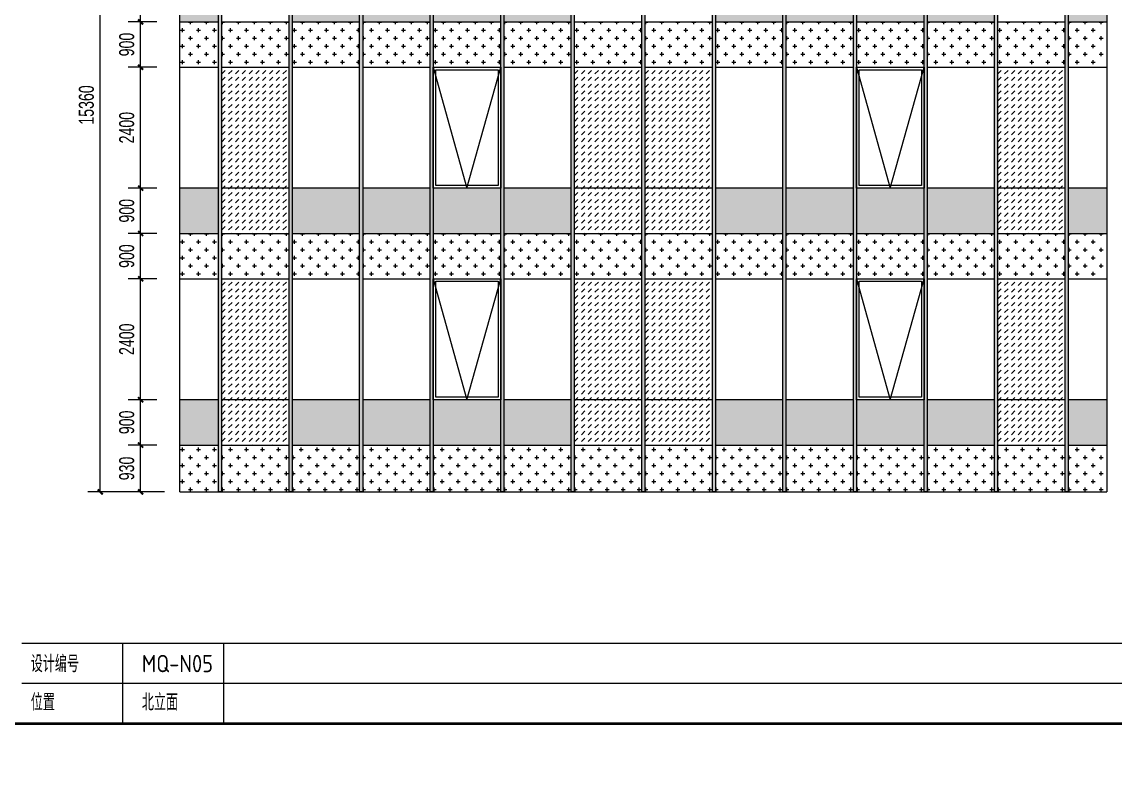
# Model space of a CAD drawing. Extents: x -3 to 440502, y -49243 to 59402.
# Drawn here: x 51409 to 73106, y -2 to 14930 of the extents above; entities that cross this region are included whole.
import ezdxf

# ---------------------------------------------------------------- set-up
doc = ezdxf.new("R2010")
doc.units = 0
doc.header["$LTSCALE"] = 1000
doc.header["$MEASUREMENT"] = 0
doc.linetypes.add('ACAD_ISO05W100', pattern=[34, 24, -3, 0.5, -3, 0.5, -3])
for name, color, linetype in [('01-标注_尺寸', 124, 'Continuous'), ('02-TEXT_标注', 130, 'Continuous'), ('05-填充_156', 156, 'Continuous'), ('05-填充_18', 18, 'Continuous'), ('05-填充_天正', 26, 'Continuous'), ('A-0-图名图例', 2, 'Continuous'), ('A-C_窗', 140, 'Continuous'), ('D_铝板', 181, 'Continuous'), ('E-立面', 255, 'Continuous')]:
    doc.layers.add(name, color=color, linetype=linetype)
doc.styles.add('_TCH_DIM_T3', font='ros.shx', dxfattribs={"width": 0.705882, "bigfont": 'jd.shx'})
doc.styles.get("Standard").update_dxf_attribs({"font": 'gbenor.shx', "bigfont": 'gbcbig.shx'})
doc.dimstyles.new('_TCH_ARCH&&100', dxfattribs={"dimtxt": 297.5, "dimasz": 100, "dimexe": 250, "dimexo": 300, "dimgap": 126.25, "dimtad": 1, "dimdec": 0, "dimzin": 0, "dimdsep": 46, "dimtxsty": '_TCH_DIM_T3', "dimblk": 'ARCHTICK', "dimcen": 0.09, "dimclrt": 7, "dimazin": 2, "dimtfac": 1, "dimtdec": 0, "dimtix": 1, "dimtmove": 2, "dimatfit": 3, "dimfxl": 0, "dimtolj": 1, "dimtzin": 0, "dimarcsym": 0})
pattern_1 = [(0, (-473604.04, -46742.68), (158.75, 158.75), [79.375, -238.125]), (90, (-473564.35, -46782.37), (-158.75, 158.75), [79.375, -238.125])]
pattern_2 = [(0, (-470804.04, -46742.68), (158.75, 158.75), [79.375, -238.125]), (90, (-470764.35, -46782.37), (-158.75, 158.75), [79.375, -238.125])]
pattern_3 = [(0, (-468004.04, -46742.68), (158.75, 158.75), [79.375, -238.125]), (90, (-467964.35, -46782.37), (-158.75, 158.75), [79.375, -238.125])]
pattern_4 = [(0, (-465204.04, -46742.68), (158.75, 158.75), [79.375, -238.125]), (90, (-465164.35, -46782.37), (-158.75, 158.75), [79.375, -238.125])]
pattern_5 = [(0, (-462404.04, -46742.68), (158.75, 158.75), [79.375, -238.125]), (90, (-462364.35, -46782.37), (-158.75, 158.75), [79.375, -238.125])]
pattern_6 = [(0, (-459604.04, -46742.68), (158.75, 158.75), [79.375, -238.125]), (90, (-459564.35, -46782.37), (-158.75, 158.75), [79.375, -238.125])]
pattern_7 = [(0, (-456804.04, -46742.68), (158.75, 158.75), [79.375, -238.125]), (90, (-456764.35, -46782.37), (-158.75, 158.75), [79.375, -238.125])]
pattern_8 = [(0, (-473604.04, -42542.68), (158.75, 158.75), [79.375, -238.125]), (90, (-473564.35, -42582.37), (-158.75, 158.75), [79.375, -238.125])]
pattern_9 = [(0, (-470804.04, -42542.68), (158.75, 158.75), [79.375, -238.125]), (90, (-470764.35, -42582.37), (-158.75, 158.75), [79.375, -238.125])]
pattern_10 = [(0, (-468004.04, -42542.68), (158.75, 158.75), [79.375, -238.125]), (90, (-467964.35, -42582.37), (-158.75, 158.75), [79.375, -238.125])]
pattern_11 = [(0, (-465204.04, -42542.68), (158.75, 158.75), [79.375, -238.125]), (90, (-465164.35, -42582.37), (-158.75, 158.75), [79.375, -238.125])]
pattern_12 = [(0, (-462404.04, -42542.68), (158.75, 158.75), [79.375, -238.125]), (90, (-462364.35, -42582.37), (-158.75, 158.75), [79.375, -238.125])]
pattern_13 = [(0, (-459604.04, -42542.68), (158.75, 158.75), [79.375, -238.125]), (90, (-459564.35, -42582.37), (-158.75, 158.75), [79.375, -238.125])]

# ---------------------------------------------------------------- blocks, each defined once
blk = doc.blocks.new('图框-A1')
for points, const_width in [([(0, 0), (841, 0), (841, 594), (0, 594)], 0.05), ([(766, 584), (25, 584), (25, 10), (766, 10)], 0.5)]:
    blk.add_lwpolyline(points, close=True, dxfattribs=dict(const_width=const_width))
blk = doc.blocks.new('*U20')
for p, q in [((0, 1600), (25191, 1600)), ((0, 800), (25191, 800)), ((0, 0), (25191, 0))]:
    blk.add_line(p, q)
for points in [[(2000, 1600), (2000, 0)], [(4000, 1600), (4000, 0)]]:
    blk.add_lwpolyline(points)
for s, p in [('设计编号', (176, 1020)), ('位置', (176, 258))]:
    blk.add_text(s, height=332.8).set_placement(p)
blk = doc.blocks.new('A$C2DDF4F07')
at = {"layer": 'A-C_窗'}
for points in [[(0, 2400), (1340, 2400), (1340, 0), (0, 0)], [(50, 2350), (1290, 2350), (1290, 50), (50, 50)]]:
    blk.add_lwpolyline(points, close=True, dxfattribs=at)
blk.add_lwpolyline([(0, 2400), (670, 0), (1340, 2400)], dxfattribs=at)
blk = doc.blocks.new('*U25')
at = {"layer": '05-填充_18'}
h = blk.add_hatch(color=256, dxfattribs=at)
h.dxf.hatch_style = 1
h.paths.add_polyline_path([(60, -15050), (0, -15050), (0, 310), (60, 310)])
blk.add_lwpolyline([(60, -15050), (0, -15050), (0, 310), (60, 310)], close=True)
blk = doc.blocks.new('_ArchTick')
at = {"color": 0, "linetype": 'ByBlock', "const_width": 0.4}
blk.add_lwpolyline([(-0.5, -0.5), (0.5, 0.5)], dxfattribs=at)
blk = doc.blocks.new('*D283')
at = {"layer": '01-标注_尺寸', "color": 0, "lineweight": -2, "transparency": 16777216}
for p, q in [((54242, 20960), (52715, 20960)), ((52965, 5600), (52965, 20960)), ((54242, 5600), (52715, 5600))]:
    blk.add_line(p, q, dxfattribs=at)
at = {"layer": 'Defpoints', "color": 0, "transparency": 16777216}
for p in [(52965, 20960), (54542, 20960), (54542, 5600)]:
    blk.add_point(p, dxfattribs=at)
at = {"layer": '01-标注_尺寸', "color": 0, "lineweight": -2, "transparency": 16777216, "xscale": 100, "yscale": 100, "zscale": 100}
for p, rotation in [((52965, 20960), 90), ((52965, 5600), 270)]:
    blk.add_blockref('_ArchTick', p, dxfattribs=dict(at, rotation=rotation))
at = {"layer": '01-标注_尺寸', "color": 7, "transparency": 16777216, "insert": (52690, 13280), "char_height": 297.5, "attachment_point": 5, "rotation": 90, "style": '_TCH_DIM_T3'}
blk.add_mtext('\\A1;15360', dxfattribs=at)
blk = doc.blocks.new('*D284')
at = {"layer": '01-标注_尺寸', "color": 0, "lineweight": -2, "transparency": 16777216}
for p, q in [((54087, 6530), (53515, 6530)), ((53765, 5600), (53765, 6530)), ((54087, 5600), (53515, 5600))]:
    blk.add_line(p, q, dxfattribs=at)
at = {"layer": 'Defpoints', "color": 0, "transparency": 16777216}
for p in [(53765, 6530), (54387, 6530), (54387, 5600)]:
    blk.add_point(p, dxfattribs=at)
at = {"layer": '01-标注_尺寸', "color": 0, "lineweight": -2, "transparency": 16777216, "xscale": 100, "yscale": 100, "zscale": 100}
for p, rotation in [((53765, 6530), 90), ((53765, 5600), 270)]:
    blk.add_blockref('_ArchTick', p, dxfattribs=dict(at, rotation=rotation))
at = {"layer": '01-标注_尺寸', "color": 7, "transparency": 16777216, "insert": (53490, 6065), "char_height": 297.5, "attachment_point": 5, "rotation": 90, "style": '_TCH_DIM_T3'}
blk.add_mtext('\\A1;930', dxfattribs=at)
blk = doc.blocks.new('*D285')
at = {"layer": '01-标注_尺寸', "color": 0, "lineweight": -2, "transparency": 16777216}
for p, q in [((54087, 7430), (53515, 7430)), ((53765, 6530), (53765, 7430)), ((54087, 6530), (53515, 6530))]:
    blk.add_line(p, q, dxfattribs=at)
at = {"layer": 'Defpoints', "color": 0, "transparency": 16777216}
for p in [(53765, 7430), (54387, 7430), (54387, 6530)]:
    blk.add_point(p, dxfattribs=at)
at = {"layer": '01-标注_尺寸', "color": 0, "lineweight": -2, "transparency": 16777216, "xscale": 100, "yscale": 100, "zscale": 100}
for p, rotation in [((53765, 7430), 90), ((53765, 6530), 270)]:
    blk.add_blockref('_ArchTick', p, dxfattribs=dict(at, rotation=rotation))
at = {"layer": '01-标注_尺寸', "color": 7, "transparency": 16777216, "insert": (53490, 6980), "char_height": 297.5, "attachment_point": 5, "rotation": 90, "style": '_TCH_DIM_T3'}
blk.add_mtext('\\A1;900', dxfattribs=at)
blk = doc.blocks.new('*D286')
at = {"layer": '01-标注_尺寸', "color": 0, "lineweight": -2, "transparency": 16777216}
for p, q in [((54087, 9830), (53515, 9830)), ((53765, 7430), (53765, 9830)), ((54087, 7430), (53515, 7430))]:
    blk.add_line(p, q, dxfattribs=at)
at = {"layer": 'Defpoints', "color": 0, "transparency": 16777216}
for p in [(53765, 9830), (54387, 9830), (54387, 7430)]:
    blk.add_point(p, dxfattribs=at)
at = {"layer": '01-标注_尺寸', "color": 0, "lineweight": -2, "transparency": 16777216, "xscale": 100, "yscale": 100, "zscale": 100}
for p, rotation in [((53765, 9830), 90), ((53765, 7430), 270)]:
    blk.add_blockref('_ArchTick', p, dxfattribs=dict(at, rotation=rotation))
at = {"layer": '01-标注_尺寸', "color": 7, "transparency": 16777216, "insert": (53490, 8630), "char_height": 297.5, "attachment_point": 5, "rotation": 90, "style": '_TCH_DIM_T3'}
blk.add_mtext('\\A1;2400', dxfattribs=at)
blk = doc.blocks.new('*D287')
at = {"layer": '01-标注_尺寸', "color": 0, "lineweight": -2, "transparency": 16777216}
for p, q in [((54087, 10730), (53515, 10730)), ((53765, 9830), (53765, 10730)), ((54087, 9830), (53515, 9830))]:
    blk.add_line(p, q, dxfattribs=at)
at = {"layer": 'Defpoints', "color": 0, "transparency": 16777216}
for p in [(53765, 10730), (54387, 10730), (54387, 9830)]:
    blk.add_point(p, dxfattribs=at)
at = {"layer": '01-标注_尺寸', "color": 0, "lineweight": -2, "transparency": 16777216, "xscale": 100, "yscale": 100, "zscale": 100}
for p, rotation in [((53765, 10730), 90), ((53765, 9830), 270)]:
    blk.add_blockref('_ArchTick', p, dxfattribs=dict(at, rotation=rotation))
at = {"layer": '01-标注_尺寸', "color": 7, "transparency": 16777216, "insert": (53490, 10280), "char_height": 297.5, "attachment_point": 5, "rotation": 90, "style": '_TCH_DIM_T3'}
blk.add_mtext('\\A1;900', dxfattribs=at)
blk = doc.blocks.new('*D288')
at = {"layer": '01-标注_尺寸', "color": 0, "lineweight": -2, "transparency": 16777216}
for p, q in [((54087, 11630), (53515, 11630)), ((53765, 10730), (53765, 11630)), ((54087, 10730), (53515, 10730))]:
    blk.add_line(p, q, dxfattribs=at)
at = {"layer": 'Defpoints', "color": 0, "transparency": 16777216}
for p in [(53765, 11630), (54387, 11630), (54387, 10730)]:
    blk.add_point(p, dxfattribs=at)
at = {"layer": '01-标注_尺寸', "color": 0, "lineweight": -2, "transparency": 16777216, "xscale": 100, "yscale": 100, "zscale": 100}
for p, rotation in [((53765, 11630), 90), ((53765, 10730), 270)]:
    blk.add_blockref('_ArchTick', p, dxfattribs=dict(at, rotation=rotation))
at = {"layer": '01-标注_尺寸', "color": 7, "transparency": 16777216, "insert": (53490, 11180), "char_height": 297.5, "attachment_point": 5, "rotation": 90, "style": '_TCH_DIM_T3'}
blk.add_mtext('\\A1;900', dxfattribs=at)
blk = doc.blocks.new('*D289')
at = {"layer": '01-标注_尺寸', "color": 0, "lineweight": -2, "transparency": 16777216}
for p, q in [((54087, 14030), (53515, 14030)), ((53765, 11630), (53765, 14030)), ((54087, 11630), (53515, 11630))]:
    blk.add_line(p, q, dxfattribs=at)
at = {"layer": 'Defpoints', "color": 0, "transparency": 16777216}
for p in [(53765, 14030), (54387, 14030), (54387, 11630)]:
    blk.add_point(p, dxfattribs=at)
at = {"layer": '01-标注_尺寸', "color": 0, "lineweight": -2, "transparency": 16777216, "xscale": 100, "yscale": 100, "zscale": 100}
for p, rotation in [((53765, 14030), 90), ((53765, 11630), 270)]:
    blk.add_blockref('_ArchTick', p, dxfattribs=dict(at, rotation=rotation))
at = {"layer": '01-标注_尺寸', "color": 7, "transparency": 16777216, "insert": (53490, 12830), "char_height": 297.5, "attachment_point": 5, "rotation": 90, "style": '_TCH_DIM_T3'}
blk.add_mtext('\\A1;2400', dxfattribs=at)
blk = doc.blocks.new('*D290')
at = {"layer": '01-标注_尺寸', "color": 0, "lineweight": -2, "transparency": 16777216}
for p, q in [((54087, 14930), (53515, 14930)), ((53765, 14030), (53765, 14930)), ((54087, 14030), (53515, 14030))]:
    blk.add_line(p, q, dxfattribs=at)
at = {"layer": 'Defpoints', "color": 0, "transparency": 16777216}
for p in [(53765, 14930), (54387, 14930), (54387, 14030)]:
    blk.add_point(p, dxfattribs=at)
at = {"layer": '01-标注_尺寸', "color": 0, "lineweight": -2, "transparency": 16777216, "xscale": 100, "yscale": 100, "zscale": 100}
for p, rotation in [((53765, 14930), 90), ((53765, 14030), 270)]:
    blk.add_blockref('_ArchTick', p, dxfattribs=dict(at, rotation=rotation))
at = {"layer": '01-标注_尺寸', "color": 7, "transparency": 16777216, "insert": (53490, 14480), "char_height": 297.5, "attachment_point": 5, "rotation": 90, "style": '_TCH_DIM_T3'}
blk.add_mtext('\\A1;900', dxfattribs=at)
blk = doc.blocks.new('*D291')
at = {"layer": '01-标注_尺寸', "color": 0, "lineweight": -2, "transparency": 16777216}
for p, q in [((54087, 15830), (53515, 15830)), ((53765, 14930), (53765, 15830)), ((54087, 14930), (53515, 14930))]:
    blk.add_line(p, q, dxfattribs=at)
at = {"layer": 'Defpoints', "color": 0, "transparency": 16777216}
for p in [(53765, 15830), (54387, 15830), (54387, 14930)]:
    blk.add_point(p, dxfattribs=at)
at = {"layer": '01-标注_尺寸', "color": 0, "lineweight": -2, "transparency": 16777216, "xscale": 100, "yscale": 100, "zscale": 100}
for p, rotation in [((53765, 15830), 90), ((53765, 14930), 270)]:
    blk.add_blockref('_ArchTick', p, dxfattribs=dict(at, rotation=rotation))
at = {"layer": '01-标注_尺寸', "color": 7, "transparency": 16777216, "insert": (53490, 15380), "char_height": 297.5, "attachment_point": 5, "rotation": 90, "style": '_TCH_DIM_T3'}
blk.add_mtext('\\A1;900', dxfattribs=at)

msp = doc.modelspace()

# ---------------------------------------------------------------- hatches: boundary and pattern name
at = {"layer": '05-填充_156'}
h = msp.add_hatch(dxfattribs=at)
h.set_pattern_fill('CROSS', color=136, scale=100)
h.set_pattern_definition(pattern_8)
h.paths.add_polyline_path([(55312.4, 14930), (54542.4, 14930), (54542.4, 14030), (55312.4, 14030)])
h = msp.add_hatch(dxfattribs=at)
h.set_pattern_fill('CROSS', color=136, scale=100)
h.set_pattern_definition(pattern_8)
h.paths.add_polyline_path([(56712.4, 14930), (55372.4, 14930), (55372.4, 14030), (56712.4, 14030)])
h = msp.add_hatch(dxfattribs=at)
h.set_pattern_fill('CROSS', color=136, scale=100)
h.set_pattern_definition(pattern_8)
h.paths.add_polyline_path([(58112.4, 14930), (56772.4, 14930), (56772.4, 14030), (58112.4, 14030)])
h = msp.add_hatch(dxfattribs=at)
h.set_pattern_fill('CROSS', color=136, scale=100)
h.set_pattern_definition(pattern_9)
h.paths.add_polyline_path([(59512.4, 14930), (58172.4, 14930), (58172.4, 14030), (59512.4, 14030)])
h = msp.add_hatch(dxfattribs=at)
h.set_pattern_fill('CROSS', color=136, scale=100)
h.set_pattern_definition(pattern_9)
h.paths.add_polyline_path([(60912.4, 14930), (59572.4, 14930), (59572.4, 14030), (60912.4, 14030)])
h = msp.add_hatch(dxfattribs=at)
h.set_pattern_fill('CROSS', color=136, scale=100)
h.set_pattern_definition(pattern_10)
h.paths.add_polyline_path([(62312.4, 14930), (60972.4, 14930), (60972.4, 14030), (62312.4, 14030)])
h = msp.add_hatch(dxfattribs=at)
h.set_pattern_fill('CROSS', color=136, scale=100)
h.set_pattern_definition(pattern_10)
h.paths.add_polyline_path([(63712.4, 14930), (62372.4, 14930), (62372.4, 14030), (63712.4, 14030)])
h = msp.add_hatch(dxfattribs=at)
h.set_pattern_fill('CROSS', color=136, scale=100)
h.set_pattern_definition(pattern_11)
h.paths.add_polyline_path([(65112.4, 14930), (63772.4, 14930), (63772.4, 14030), (65112.4, 14030)])
h = msp.add_hatch(dxfattribs=at)
h.set_pattern_fill('CROSS', color=136, scale=100)
h.set_pattern_definition(pattern_11)
h.paths.add_polyline_path([(66512.4, 14930), (65172.4, 14930), (65172.4, 14030), (66512.4, 14030)])
h = msp.add_hatch(dxfattribs=at)
h.set_pattern_fill('CROSS', color=136, scale=100)
h.set_pattern_definition(pattern_12)
h.paths.add_polyline_path([(67912.4, 14930), (66572.4, 14930), (66572.4, 14030), (67912.4, 14030)])
h = msp.add_hatch(dxfattribs=at)
h.set_pattern_fill('CROSS', color=136, scale=100)
h.set_pattern_definition(pattern_12)
h.paths.add_polyline_path([(69312.4, 14930), (67972.4, 14930), (67972.4, 14030), (69312.4, 14030)])
h = msp.add_hatch(dxfattribs=at)
h.set_pattern_fill('CROSS', color=136, scale=100)
h.set_pattern_definition(pattern_13)
h.paths.add_polyline_path([(70712.4, 14930), (69372.4, 14930), (69372.4, 14030), (70712.4, 14030)])
h = msp.add_hatch(dxfattribs=at)
h.set_pattern_fill('CROSS', color=136, scale=100)
h.set_pattern_definition(pattern_13)
h.paths.add_polyline_path([(72112.4, 14930), (70772.4, 14930), (70772.4, 14030), (72112.4, 14030)])
h = msp.add_hatch(dxfattribs=at)
h.set_pattern_fill('CROSS', color=136, scale=100)
h.set_pattern_definition([(0, (-456804.04, -42542.68), (158.75, 158.75), [79.375, -238.125]), (90, (-456764.35, -42582.37), (-158.75, 158.75), [79.375, -238.125])])
h.paths.add_polyline_path([(72942.4, 14930), (72172.4, 14930), (72172.4, 14030), (72942.4, 14030)])
h = msp.add_hatch(dxfattribs=at)
h.set_pattern_fill('DASH', color=256, scale=100, angle=45)
h.set_pattern_definition([(45, (-473604.04, -42542.68), (1e-14, 134.703842), [95.25, -95.25])])
h.paths.add_polyline_path([(56712.4, 14030), (55372.4, 14030), (55372.4, 10730), (56712.4, 10730)])
h = msp.add_hatch(dxfattribs=at)
h.set_pattern_fill('DASH', color=256, scale=100, angle=45)
h.set_pattern_definition([(45, (-466604.04, -42542.68), (1e-14, 134.703842), [95.25, -95.25])])
h.paths.add_polyline_path([(63712.4, 14030), (62372.4, 14030), (62372.4, 10730), (63712.4, 10730)])
h = msp.add_hatch(dxfattribs=at)
h.set_pattern_fill('DASH', color=256, scale=100, angle=45)
h.set_pattern_definition([(45, (-465204.04, -42542.68), (1e-14, 134.703842), [95.25, -95.25])])
h.paths.add_polyline_path([(65112.4, 14030), (63772.4, 14030), (63772.4, 10730), (65112.4, 10730)])
h = msp.add_hatch(dxfattribs=at)
h.set_pattern_fill('DASH', color=256, scale=100, angle=45)
h.set_pattern_definition([(45, (-458204.04, -42542.68), (1e-14, 134.703842), [95.25, -95.25])])
h.paths.add_polyline_path([(72112.4, 14030), (70772.4, 14030), (70772.4, 10730), (72112.4, 10730)])
h = msp.add_hatch(dxfattribs=at)
h.set_pattern_fill('CROSS', color=136, scale=100)
h.set_pattern_definition(pattern_1)
h.paths.add_polyline_path([(55312.4, 10730), (54542.4, 10730), (54542.4, 9830), (55312.4, 9830)])
h = msp.add_hatch(dxfattribs=at)
h.set_pattern_fill('CROSS', color=136, scale=100)
h.set_pattern_definition(pattern_1)
h.paths.add_polyline_path([(55372.4, 10730), (55372.4, 9830), (56712.4, 9830), (56712.4, 10730)])
h = msp.add_hatch(dxfattribs=at)
h.set_pattern_fill('CROSS', color=136, scale=100)
h.set_pattern_definition(pattern_1)
h.paths.add_polyline_path([(56772.4, 10730), (56772.4, 9830), (58112.4, 9830), (58112.4, 10730)])
h = msp.add_hatch(dxfattribs=at)
h.set_pattern_fill('CROSS', color=136, scale=100)
h.set_pattern_definition(pattern_2)
h.paths.add_polyline_path([(59512.4, 10730), (58172.4, 10730), (58172.4, 9830), (59512.4, 9830)])
h = msp.add_hatch(dxfattribs=at)
h.set_pattern_fill('CROSS', color=136, scale=100)
h.set_pattern_definition(pattern_2)
h.paths.add_polyline_path([(60912.4, 10730), (59572.4, 10730), (59572.4, 9830), (60912.4, 9830)])
h = msp.add_hatch(dxfattribs=at)
h.set_pattern_fill('CROSS', color=136, scale=100)
h.set_pattern_definition(pattern_3)
h.paths.add_polyline_path([(62312.4, 10730), (60972.4, 10730), (60972.4, 9830), (62312.4, 9830)])
h = msp.add_hatch(dxfattribs=at)
h.set_pattern_fill('CROSS', color=136, scale=100)
h.set_pattern_definition(pattern_3)
h.paths.add_polyline_path([(63712.4, 10730), (62372.4, 10730), (62372.4, 9830), (63712.4, 9830)])
h = msp.add_hatch(dxfattribs=at)
h.set_pattern_fill('CROSS', color=136, scale=100)
h.set_pattern_definition(pattern_4)
h.paths.add_polyline_path([(65112.4, 10730), (63772.4, 10730), (63772.4, 9830), (65112.4, 9830)])
h = msp.add_hatch(dxfattribs=at)
h.set_pattern_fill('CROSS', color=136, scale=100)
h.set_pattern_definition(pattern_4)
h.paths.add_polyline_path([(66512.4, 10730), (65172.4, 10730), (65172.4, 9830), (66512.4, 9830)])
h = msp.add_hatch(dxfattribs=at)
h.set_pattern_fill('CROSS', color=136, scale=100)
h.set_pattern_definition(pattern_5)
h.paths.add_polyline_path([(67912.4, 10730), (66572.4, 10730), (66572.4, 9830), (67912.4, 9830)])
h = msp.add_hatch(dxfattribs=at)
h.set_pattern_fill('CROSS', color=136, scale=100)
h.set_pattern_definition(pattern_5)
h.paths.add_polyline_path([(69312.4, 10730), (67972.4, 10730), (67972.4, 9830), (69312.4, 9830)])
h = msp.add_hatch(dxfattribs=at)
h.set_pattern_fill('CROSS', color=136, scale=100)
h.set_pattern_definition(pattern_6)
h.paths.add_polyline_path([(70712.4, 10730), (69372.4, 10730), (69372.4, 9830), (70712.4, 9830)])
h = msp.add_hatch(dxfattribs=at)
h.set_pattern_fill('CROSS', color=136, scale=100)
h.set_pattern_definition(pattern_6)
h.paths.add_polyline_path([(72112.4, 10730), (70772.4, 10730), (70772.4, 9830), (72112.4, 9830)])
h = msp.add_hatch(dxfattribs=at)
h.set_pattern_fill('CROSS', color=136, scale=100)
h.set_pattern_definition(pattern_7)
h.paths.add_polyline_path([(72942.4, 10730), (72172.4, 10730), (72172.4, 9830), (72942.4, 9830)])
h = msp.add_hatch(dxfattribs=at)
h.set_pattern_fill('DASH', color=256, scale=100, angle=45)
h.set_pattern_definition([(45, (-473604.04, -46742.68), (1e-14, 134.703842), [95.25, -95.25])])
h.paths.add_polyline_path([(56712.4, 9830), (55372.4, 9830), (55372.4, 6530), (56712.4, 6530)])
h = msp.add_hatch(dxfattribs=at)
h.set_pattern_fill('DASH', color=256, scale=100, angle=45)
h.set_pattern_definition([(45, (-466604.04, -46742.68), (1e-14, 134.703842), [95.25, -95.25])])
h.paths.add_polyline_path([(63712.4, 9830), (62372.4, 9830), (62372.4, 6530), (63712.4, 6530)])
h = msp.add_hatch(dxfattribs=at)
h.set_pattern_fill('DASH', color=256, scale=100, angle=45)
h.set_pattern_definition([(45, (-465204.04, -46742.68), (1e-14, 134.703842), [95.25, -95.25])])
h.paths.add_polyline_path([(65112.4, 9830), (63772.4, 9830), (63772.4, 6530), (65112.4, 6530)])
h = msp.add_hatch(dxfattribs=at)
h.set_pattern_fill('DASH', color=256, scale=100, angle=45)
h.set_pattern_definition([(45, (-458204.04, -46742.68), (1e-14, 134.703842), [95.25, -95.25])])
h.paths.add_polyline_path([(72112.4, 9830), (70772.4, 9830), (70772.4, 6530), (72112.4, 6530)])
h = msp.add_hatch(dxfattribs=at)
h.set_pattern_fill('CROSS', color=136, scale=100)
h.set_pattern_definition(pattern_1)
h.paths.add_polyline_path([(55312.4, 6530), (54542.4, 6530), (54542.4, 5600), (55312.4, 5600)])
h = msp.add_hatch(dxfattribs=at)
h.set_pattern_fill('CROSS', color=136, scale=100)
h.set_pattern_definition(pattern_1)
h.paths.add_polyline_path([(56712.4, 5600), (56712.4, 6530), (55372.4, 6530), (55372.4, 5600)])
h = msp.add_hatch(dxfattribs=at)
h.set_pattern_fill('CROSS', color=136, scale=100)
h.set_pattern_definition([(0, (-472204.04, -46742.68), (158.75, 158.75), [79.375, -238.125]), (90, (-472164.35, -46782.37), (-158.75, 158.75), [79.375, -238.125])])
h.paths.add_polyline_path([(58112.4, 6530), (56772.4, 6530), (56772.4, 5600), (58112.4, 5600)])
h = msp.add_hatch(dxfattribs=at)
h.set_pattern_fill('CROSS', color=136, scale=100)
h.set_pattern_definition(pattern_2)
h.paths.add_polyline_path([(59512.4, 6530), (58172.4, 6530), (58172.4, 5600), (59512.4, 5600)])
h = msp.add_hatch(dxfattribs=at)
h.set_pattern_fill('CROSS', color=136, scale=100)
h.set_pattern_definition([(0, (-469404.04, -46742.68), (158.75, 158.75), [79.375, -238.125]), (90, (-469364.35, -46782.37), (-158.75, 158.75), [79.375, -238.125])])
h.paths.add_polyline_path([(60912.4, 6530), (59572.4, 6530), (59572.4, 5600), (60912.4, 5600)])
h = msp.add_hatch(dxfattribs=at)
h.set_pattern_fill('CROSS', color=136, scale=100)
h.set_pattern_definition(pattern_3)
h.paths.add_polyline_path([(62312.4, 6530), (60972.4, 6530), (60972.4, 5600), (62312.4, 5600)])
h = msp.add_hatch(dxfattribs=at)
h.set_pattern_fill('CROSS', color=136, scale=100)
h.set_pattern_definition([(0, (-466604.04, -46742.68), (158.75, 158.75), [79.375, -238.125]), (90, (-466564.35, -46782.37), (-158.75, 158.75), [79.375, -238.125])])
h.paths.add_polyline_path([(63712.4, 6530), (62372.4, 6530), (62372.4, 5600), (63712.4, 5600)])
h = msp.add_hatch(dxfattribs=at)
h.set_pattern_fill('CROSS', color=136, scale=100)
h.set_pattern_definition(pattern_4)
h.paths.add_polyline_path([(65112.4, 6530), (63772.4, 6530), (63772.4, 5600), (65112.4, 5600)])
h = msp.add_hatch(dxfattribs=at)
h.set_pattern_fill('CROSS', color=136, scale=100)
h.set_pattern_definition([(0, (-463804.04, -46742.68), (158.75, 158.75), [79.375, -238.125]), (90, (-463764.35, -46782.37), (-158.75, 158.75), [79.375, -238.125])])
h.paths.add_polyline_path([(66512.4, 6530), (65172.4, 6530), (65172.4, 5600), (66512.4, 5600)])
h = msp.add_hatch(dxfattribs=at)
h.set_pattern_fill('CROSS', color=136, scale=100)
h.set_pattern_definition(pattern_5)
h.paths.add_polyline_path([(67912.4, 6530), (66572.4, 6530), (66572.4, 5600), (67912.4, 5600)])
h = msp.add_hatch(dxfattribs=at)
h.set_pattern_fill('CROSS', color=136, scale=100)
h.set_pattern_definition([(0, (-461004.04, -46742.68), (158.75, 158.75), [79.375, -238.125]), (90, (-460964.35, -46782.37), (-158.75, 158.75), [79.375, -238.125])])
h.paths.add_polyline_path([(69312.4, 6530), (67972.4, 6530), (67972.4, 5600), (69312.4, 5600)])
h = msp.add_hatch(dxfattribs=at)
h.set_pattern_fill('CROSS', color=136, scale=100)
h.set_pattern_definition(pattern_6)
h.paths.add_polyline_path([(70712.4, 6530), (69372.4, 6530), (69372.4, 5600), (70712.4, 5600)])
h = msp.add_hatch(dxfattribs=at)
h.set_pattern_fill('CROSS', color=136, scale=100)
h.set_pattern_definition([(0, (-458204.04, -46742.68), (158.75, 158.75), [79.375, -238.125]), (90, (-458164.35, -46782.37), (-158.75, 158.75), [79.375, -238.125])])
h.paths.add_polyline_path([(72112.4, 6530), (70772.4, 6530), (70772.4, 5600), (72112.4, 5600)])
h = msp.add_hatch(dxfattribs=at)
h.set_pattern_fill('CROSS', color=136, scale=100)
h.set_pattern_definition(pattern_7)
h.paths.add_polyline_path([(72942.4, 6530), (72172.4, 6530), (72172.4, 5600), (72942.4, 5600)])
at = {"layer": '05-填充_天正'}
h = msp.add_hatch(dxfattribs=at)
h.set_pattern_fill('AR-CONC', color=256, scale=200)
h.set_pattern_definition([(50, (0, 0), (364.3693, -31.8782), [38.1, -419.1]), (355, (0, 0), (-70.4857, 382.1133), [30.48, -335.28]), (100.451, (30.36, -2.66), (293.885, 350.2334), [32.38, -356.18]), (46.1842, (0, 101.6), (542.158, -84.0847), [57.15, -628.65]), (96.6356, (45.2, 94.6), (474.8085, 494.851), [48.57, -534.27]), (351.184, (0, 101.6), (474.8092, 494.8502), [45.72, -502.92]), (21, (50.8, 76.2), (303.2298, -204.531), [38.1, -419.1]), (326, (50.8, 76.2), (123.604, 368.376), [30.48, -335.28]), (71.4514, (76.07, 59.16), (426.833, 163.8457), [32.38, -356.18]), (37.5, (0, 0), (6.1772, 169.11008), [0, -331.216, 0, -340.36, 0, -336.55]), (7.5, (0, 0), (133.63933, 200.36115), [0, -194.056, 0, -323.596, 0, -128.27]), (327.5, (-113.28, 0), (271.1812, -11.4575), [0, -127, 0, -396.24, 0, -525.78]), (317.5, (-164.08, 0), (296.2584, 50.853), [0, -165.1, 0, -263.144, 0, -373.38])])
h.paths.add_polyline_path([(72172.4, 6530), (72942.4, 6530), (72942.4, 7430), (72172.4, 7430)])
h.paths.add_polyline_path([(69372.4, 7430), (70712.4, 7430), (70712.4, 6530), (69372.4, 6530)])
h.paths.add_polyline_path([(67972.4, 6530), (69312.4, 6530), (69312.4, 7430), (67972.4, 7430)])
h.paths.add_polyline_path([(66572.4, 7430), (67912.4, 7430), (67912.4, 6530), (66572.4, 6530)])
h.paths.add_polyline_path([(65172.4, 6530), (66512.4, 6530), (66512.4, 7430), (65172.4, 7430)])
h.paths.add_polyline_path([(60972.4, 6530), (62312.4, 6530), (62312.4, 7430), (60972.4, 7430)])
h.paths.add_polyline_path([(59572.4, 6530), (60912.4, 6530), (60912.4, 7430), (59572.4, 7430)])
h.paths.add_polyline_path([(58172.4, 7430), (59512.4, 7430), (59512.4, 6530), (58172.4, 6530)])
h.paths.add_polyline_path([(56772.4, 6530), (58112.4, 6530), (58112.4, 7430), (56772.4, 7430)])
h.paths.add_polyline_path([(54542.4, 6530), (55312.4, 6530), (55312.4, 7430), (54542.4, 7430)])
h.paths.add_polyline_path([(72172.4, 10730), (72942.4, 10730), (72942.4, 11630), (72172.4, 11630)])
h.paths.add_polyline_path([(69372.4, 11630), (70712.4, 11630), (70712.4, 10730), (69372.4, 10730)])
h.paths.add_polyline_path([(67972.4, 10730), (69312.4, 10730), (69312.4, 11630), (67972.4, 11630)])
h.paths.add_polyline_path([(66572.4, 11630), (67912.4, 11630), (67912.4, 10730), (66572.4, 10730)])
h.paths.add_polyline_path([(65172.4, 10730), (66512.4, 10730), (66512.4, 11630), (65172.4, 11630)])
h.paths.add_polyline_path([(60972.4, 10730), (62312.4, 10730), (62312.4, 11630), (60972.4, 11630)])
h.paths.add_polyline_path([(59572.4, 10730), (60912.4, 10730), (60912.4, 11630), (59572.4, 11630)])
h.paths.add_polyline_path([(58172.4, 11630), (59512.4, 11630), (59512.4, 10730), (58172.4, 10730)])
h.paths.add_polyline_path([(56772.4, 10730), (58112.4, 10730), (58112.4, 11630), (56772.4, 11630)])
h.paths.add_polyline_path([(54542.4, 10730), (55312.4, 10730), (55312.4, 11630), (54542.4, 11630)])
h.paths.add_polyline_path([(72172.4, 14930), (72942.4, 14930), (72942.4, 15830), (72172.4, 15830)])
h.paths.add_polyline_path([(69372.4, 15830), (70712.4, 15830), (70712.4, 14930), (69372.4, 14930)])
h.paths.add_polyline_path([(67972.4, 14930), (69312.4, 14930), (69312.4, 15830), (67972.4, 15830)])
h.paths.add_polyline_path([(66572.4, 15830), (67912.4, 15830), (67912.4, 14930), (66572.4, 14930)])
h.paths.add_polyline_path([(65172.4, 14930), (66512.4, 14930), (66512.4, 15830), (65172.4, 15830)])
h.paths.add_polyline_path([(60972.4, 14930), (62312.4, 14930), (62312.4, 15830), (60972.4, 15830)])
h.paths.add_polyline_path([(59572.4, 14930), (60912.4, 14930), (60912.4, 15830), (59572.4, 15830)])
h.paths.add_polyline_path([(58172.4, 15830), (59512.4, 15830), (59512.4, 14930), (58172.4, 14930)])
h.paths.add_polyline_path([(56772.4, 14930), (58112.4, 14930), (58112.4, 15830), (56772.4, 15830)])
h.paths.add_polyline_path([(54542.4, 14930), (55312.4, 14930), (55312.4, 15830), (54542.4, 15830)])

# ---------------------------------------------------------------- linework, layer by layer
at = {"layer": 'A-C_窗'}
for points in [[(54542.4, 14930), (55312.4, 14930)], [(55372.4, 14930), (56712.4, 14930)], [(56772.4, 14930), (58112.4, 14930)], [(58172.4, 14930), (59512.4, 14930)], [(59572.4, 14930), (60912.4, 14930)], [(60972.4, 14930), (62312.4, 14930)], [(62372.4, 14930), (63712.4, 14930)], [(63772.4, 14930), (65112.4, 14930)], [(65172.4, 14930), (66512.4, 14930)], [(66572.4, 14930), (67912.4, 14930)], [(67972.4, 14930), (69312.4, 14930)], [(69372.4, 14930), (70712.4, 14930)], [(70772.4, 14930), (72112.4, 14930)], [(72172.4, 14930), (72942.4, 14930)], [(54542.4, 14030), (55312.4, 14030)], [(55372.4, 14030), (56712.4, 14030)], [(56772.4, 14030), (58112.4, 14030)], [(58172.4, 14030), (59512.4, 14030)], [(59572.4, 14030), (60912.4, 14030)], [(60972.4, 14030), (62312.4, 14030)], [(62372.4, 14030), (63712.4, 14030)], [(63772.4, 14030), (65112.4, 14030)], [(65172.4, 14030), (66512.4, 14030)], [(66572.4, 14030), (67912.4, 14030)], [(67972.4, 14030), (69312.4, 14030)], [(69372.4, 14030), (70712.4, 14030)], [(70772.4, 14030), (72112.4, 14030)], [(72172.4, 14030), (72942.4, 14030)], [(55312.4, 11630), (54542.4, 11630)], [(56712.4, 11630), (55372.4, 11630)], [(58112.4, 11630), (56772.4, 11630)], [(59512.4, 11630), (58172.4, 11630)], [(62312.4, 11630), (60972.4, 11630)], [(63712.4, 11630), (62372.4, 11630)], [(65112.4, 11630), (63772.4, 11630)], [(66512.4, 11630), (65172.4, 11630)], [(67912.4, 11630), (66572.4, 11630)], [(70712.4, 11630), (69372.4, 11630)], [(72112.4, 11630), (70772.4, 11630)], [(72942.4, 11630), (72172.4, 11630)], [(54542.4, 10730), (55312.4, 10730)], [(55372.4, 10730), (56712.4, 10730)], [(56772.4, 10730), (58112.4, 10730)], [(58172.4, 10730), (59512.4, 10730)], [(59572.4, 10730), (60912.4, 10730)], [(60972.4, 10730), (62312.4, 10730)], [(62372.4, 10730), (63712.4, 10730)], [(63772.4, 10730), (65112.4, 10730)], [(65172.4, 10730), (66512.4, 10730)], [(66572.4, 10730), (67912.4, 10730)], [(67972.4, 10730), (69312.4, 10730)], [(69372.4, 10730), (70712.4, 10730)], [(70772.4, 10730), (72112.4, 10730)], [(72172.4, 10730), (72942.4, 10730)], [(54542.4, 9830), (55312.4, 9830)], [(55372.4, 9830), (56712.4, 9830)], [(56772.4, 9830), (58112.4, 9830)], [(58172.4, 9830), (59512.4, 9830)], [(59572.4, 9830), (60912.4, 9830)], [(60972.4, 9830), (62312.4, 9830)], [(62372.4, 9830), (63712.4, 9830)], [(63772.4, 9830), (65112.4, 9830)], [(65172.4, 9830), (66512.4, 9830)], [(66572.4, 9830), (67912.4, 9830)], [(67972.4, 9830), (69312.4, 9830)], [(69372.4, 9830), (70712.4, 9830)], [(70772.4, 9830), (72112.4, 9830)], [(72172.4, 9830), (72942.4, 9830)], [(55312.4, 7430), (54542.4, 7430)], [(56712.4, 7430), (55372.4, 7430)], [(58112.4, 7430), (56772.4, 7430)], [(59512.4, 7430), (58172.4, 7430)], [(62312.4, 7430), (60972.4, 7430)], [(63712.4, 7430), (62372.4, 7430)], [(65112.4, 7430), (63772.4, 7430)], [(66512.4, 7430), (65172.4, 7430)], [(67912.4, 7430), (66572.4, 7430)], [(70712.4, 7430), (69372.4, 7430)], [(72112.4, 7430), (70772.4, 7430)], [(72942.4, 7430), (72172.4, 7430)], [(54542.4, 6530), (55312.4, 6530)], [(55372.4, 6530), (56712.4, 6530)], [(56772.4, 6530), (58112.4, 6530)], [(58172.4, 6530), (59512.4, 6530)], [(59572.4, 6530), (60912.4, 6530)], [(60972.4, 6530), (62312.4, 6530)], [(62372.4, 6530), (63712.4, 6530)], [(63772.4, 6530), (65112.4, 6530)], [(65172.4, 6530), (66512.4, 6530)], [(66572.4, 6530), (67912.4, 6530)], [(67972.4, 6530), (69312.4, 6530)], [(69372.4, 6530), (70712.4, 6530)], [(70772.4, 6530), (72112.4, 6530)], [(72172.4, 6530), (72942.4, 6530)]]:
    msp.add_lwpolyline(points, dxfattribs=at)
at = {"layer": 'E-立面'}
for points in [[(54542.4, 5600), (54542.4, 20960)], [(72942.4, 20960), (72942.4, 5600)], [(54542.4, 5600), (72942.4, 5600)]]:
    msp.add_lwpolyline(points, dxfattribs=at)

# ---------------------------------------------------------------- block references
at = {"xscale": 100, "yscale": 100, "zscale": 100}
msp.add_blockref('图框-A1', (0, 0), dxfattribs=at)
at = {"layer": 'A-0-图名图例'}
msp.add_blockref('*U20', (51408.6, 1000), dxfattribs=at)
at = {"layer": 'A-C_窗'}
for p in [(59572.4, 11630), (67972.4, 11630), (59572.4, 7430), (67972.4, 7430)]:
    msp.add_blockref('A$C2DDF4F07', p, dxfattribs=at)
at = {"layer": 'D_铝板'}
for p in [(55312.4, 20650), (56712.4, 20650), (58112.4, 20650), (59512.4, 20650), (60912.4, 20650), (62312.4, 20650), (63712.4, 20650), (65112.4, 20650), (66512.4, 20650), (67912.4, 20650), (69312.4, 20650), (70712.4, 20650), (72112.4, 20650)]:
    msp.add_blockref('*U25', p, dxfattribs=at)

# ---------------------------------------------------------------- texts
at = {"layer": '02-TEXT_标注', "linetype": 'ACAD_ISO05W100'}
for s, height, p in [('MQ-N05', 345, (53789.6, 2020)), ('北立面', 332.77, (53789.6, 1258.1))]:
    msp.add_text(s, height=height, dxfattribs=at).set_placement(p)

# ---------------------------------------------------------------- dimensions: what is measured, and where the dimension line sits
at = {"layer": '01-标注_尺寸'}
for p1, p2, distance, picture, middle in [((54542.4, 5600), (54542.4, 20960), 1577.7, '*D283', (52689.7, 13280)), ((54387.4, 14930), (54387.4, 15830), 622.7, '*D291', (53489.7, 15380)), ((54387.4, 14030), (54387.4, 14930), 622.7, '*D290', (53489.7, 14480)), ((54387.4, 11630), (54387.4, 14030), 622.7, '*D289', (53489.7, 12830)), ((54387.4, 10730), (54387.4, 11630), 622.7, '*D288', (53489.7, 11180)), ((54387.4, 9830), (54387.4, 10730), 622.7, '*D287', (53489.7, 10280)), ((54387.4, 7430), (54387.4, 9830), 622.7, '*D286', (53489.7, 8630)), ((54387.4, 6530), (54387.4, 7430), 622.7, '*D285', (53489.7, 6980)), ((54387.4, 5600), (54387.4, 6530), 622.7, '*D284', (53489.7, 6065))]:
    dim = msp.add_aligned_dim(p1=p1, p2=p2, distance=distance, dimstyle='_TCH_ARCH&&100', dxfattribs=at)
    dim.commit()
    dim.dimension.update_dxf_attribs({"geometry": picture, "text_midpoint": middle})

doc.saveas('drawing.dxf')
